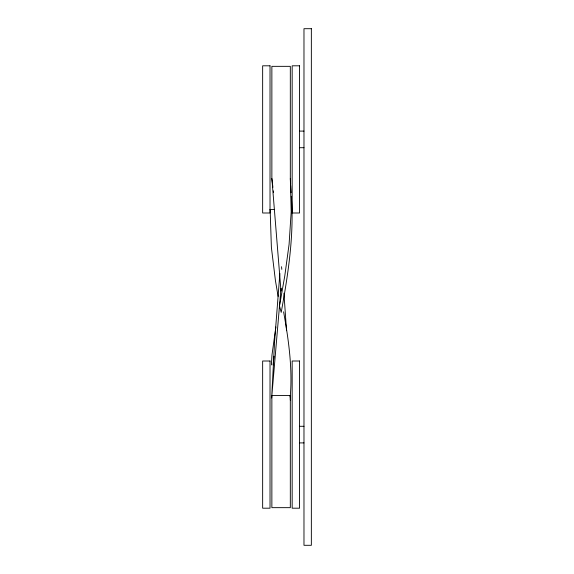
<?xml version="1.0" encoding="UTF-8"?>
<svg xmlns="http://www.w3.org/2000/svg" width="574" height="574" viewBox="0 0 574 574"><rect width="100%" height="100%" fill="white"/><g stroke="black" fill="none" stroke-linecap="round" stroke-linejoin="round"><path stroke-width="0.86" d="M280.966 290.817L271.868 178.528L271.868 66.34L290.322 66.34L290.322 178.528L291.19 211.648L289.088 244.302L284.783 275.879L279.495 305.971L271.66 397.983L274.609 341.308L279.875 273.382M280.937 290.939L280.987 288.292L279.495 305.971L281.21 312.378C288.112 274.142 294.254 235.225 291.319 196.272M290.322 395.701C292.568 367.561 288.535 339.464 283.599 311.818M270.146 209.532L271.38 247.322L275.427 280.55L278.117 296.399M271.409 364.928L271.961 355.17L275.872 326.95M290.143 397.029L290.25 395.472L290.322 400.135M273.066 364.964L274.028 356.203M299.578 131.094L303.976 131.094M299.578 147.705L303.976 147.705M270.024 209.46L274.451 209.46M299.578 426.295L303.976 426.295M299.578 442.906L303.976 442.906M271.868 178.528L272.915 187.368M273.339 190.905L273.547 192.67M281.554 266.716L281.805 269.357M283.929 293.185L286.534 330.717M290.322 178.528L290.616 183.852M290.717 185.624L291.118 192.721M290.322 395.472L271.868 395.522L271.868 507.66L290.322 507.66L290.322 395.472M311.352 28.7L303.976 28.7L303.976 545.3L311.352 545.3L311.352 28.7M270.024 65.809L262.648 65.809L262.648 212.997L270.024 212.997L270.024 65.809M299.549 65.809L292.166 65.809L292.166 212.997L299.549 212.997L299.549 65.809M270.024 361.003L262.648 361.003L262.648 508.191L270.024 508.191L270.024 361.003M299.549 361.003L292.166 361.003L292.166 508.191L299.549 508.191L299.549 361.003"/></g></svg>
